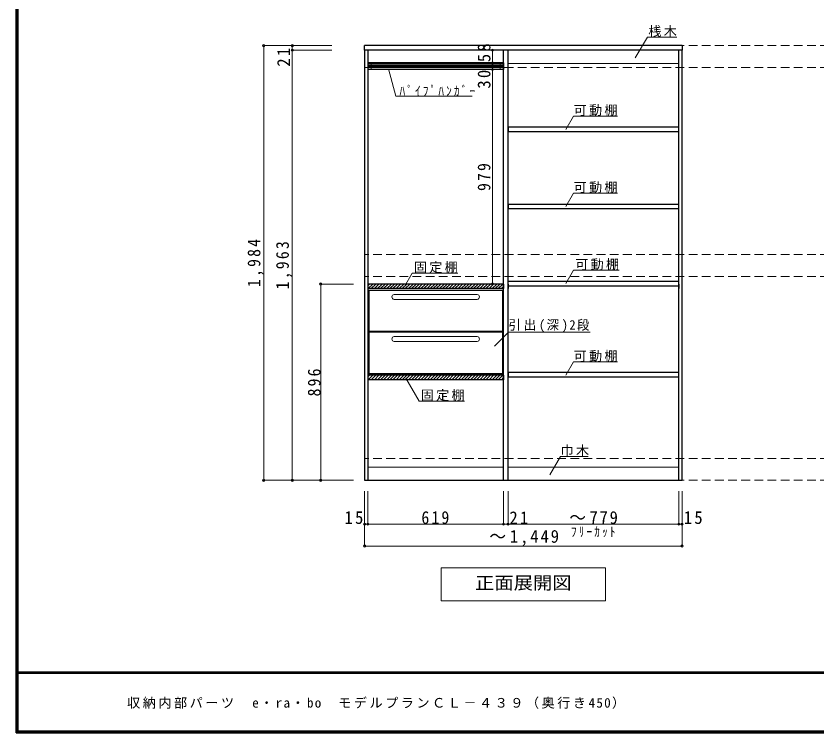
# Model space of a CAD drawing. Units: millimetres at full size, sheet at 1:20. Extents: x -3922 to 3878, y -2932 to 2722.
# Drawn here: x -3922 to -267, y -2864 to 408 of the extents above; entities that cross this region are included whole.
import ezdxf
from ezdxf.enums import TextEntityAlignment as Align

# ---------------------------------------------------------------- set-up
doc = ezdxf.new("R2010")
doc.units = ezdxf.units.MM
doc.header["$LTSCALE"] = 20
doc.header["$PDMODE"] = 32
doc.header["$PDSIZE"] = 10
doc.linetypes.add('DASHED2', pattern=[3, 2, -1])
for name, color, linetype, lineweight in [('0-2', 2, 'Continuous', 35), ('0-3_固定棚', 3, 'Continuous', 25), ('0-4_可動棚', 2, 'Continuous', 35), ('0-6_パイプハンガー', 4, 'Continuous', 9), ('0-7_桟木・巾木', 2, 'Continuous', 35), ('0-8', 7, 'Continuous', 18), ('0-A_文字', 7, 'Continuous', 18), ('0-B_寸法', 7, 'Continuous', 9), ('0-C_ハッチ', 4, 'Continuous', 9), ('F-1_枠', 6, 'Continuous', 40)]:
    doc.layers.add(name, color=color, linetype=linetype, lineweight=lineweight)
doc.layers.add('F-A_文字', color=7, linetype='Continuous')
doc.styles.add('ＭＳ ゴシック', font='')
doc.styles.get('ＭＳ ゴシック').set_extended_font_data('MS Gothic')

msp = doc.modelspace()

# ---------------------------------------------------------------- linework, layer by layer
at = {"layer": '0-2', "color": 3, "lineweight": 25}
for p, q in [((-2331.53, 251.73), (-2331.53, 272.73)), ((-882.53, 272.73), (-2331.53, 272.73)), ((-882.53, 272.73), (-882.53, 251.73)), ((-2331.53, 251.73), (-2331.53, -1711.27)), ((-882.53, 251.73), (-2331.53, 251.73)), ((-2316.53, 251.73), (-2316.53, -1711.27)), ((-1697.53, -1711.27), (-1697.53, 251.73)), ((-1676.53, -1711.27), (-1676.53, 251.73)), ((-897.53, -1711.27), (-897.53, 251.73)), ((-882.53, -1711.27), (-882.53, 251.73)), ((-2331.53, -1711.27), (-882.53, -1711.27))]:
    msp.add_line(p, q, dxfattribs=at)
at = {"layer": '0-3_固定棚'}
for p, q in [((-1676.53, -802.27), (-897.53, -802.27)), ((-1697.53, -815.27), (-2316.53, -815.27)), ((-2316.53, -815.27), (-2316.53, -836.27)), ((-1697.53, -836.27), (-2316.53, -836.27)), ((-1697.53, -815.27), (-1697.53, -836.27)), ((-1676.53, -815.27), (-1676.53, -836.27)), ((-1676.53, -823.27), (-897.53, -823.27)), ((-897.53, -815.27), (-897.53, -836.27))]:
    msp.add_line(p, q, dxfattribs=at)
for points in [[(-1697.53, -1231.27), (-1697.53, -1252.27), (-2316.53, -1252.27)], [(-1697.53, -1231.27), (-2316.53, -1231.27), (-2316.53, -1252.27)]]:
    msp.add_lwpolyline(points, dxfattribs=at)
at = {"layer": '0-4_可動棚', "color": 3, "lineweight": 25}
for p, q in [((-1676.53, -98.27), (-1676.53, -119.27)), ((-1676.53, -98.27), (-897.53, -98.27)), ((-897.53, -119.27), (-897.53, -98.27)), ((-1676.53, -119.27), (-897.53, -119.27)), ((-1676.53, -450.27), (-1676.53, -471.27)), ((-1676.53, -450.27), (-897.53, -450.27)), ((-1676.53, -471.27), (-897.53, -471.27)), ((-897.53, -471.27), (-897.53, -450.27)), ((-1676.53, -1218.27), (-897.53, -1218.27)), ((-897.53, -1239.27), (-897.53, -1218.27))]:
    msp.add_line(p, q, dxfattribs=at)
msp.add_lwpolyline([(-1676.53, -1218.27), (-1676.53, -1239.27), (-897.53, -1239.27)], dxfattribs=at)
at = {"layer": '0-6_パイプハンガー', "color": 3, "lineweight": 25}
for p, q in [((-1697.53, 193.73), (-2316.53, 193.73)), ((-2316.53, 193.73), (-2316.53, 163.73)), ((-1697.53, 193.73), (-1697.53, 163.73)), ((-1697.53, 163.73), (-2316.53, 163.73))]:
    msp.add_line(p, q, dxfattribs=at)
at = {"layer": '0-6_パイプハンガー'}
for p, q in [((-2316.53, 184.73), (-1697.53, 184.73)), ((-2316.53, 180.73), (-1697.53, 180.73)), ((-2316.53, 176.73), (-1697.53, 176.73)), ((-2316.53, 172.73), (-1697.53, 172.73))]:
    msp.add_line(p, q, dxfattribs=at)
at = {"layer": '0-6_パイプハンガー', "color": 7, "lineweight": 18}
for p, q in [((-2301.53, 193.73), (-2301.53, 163.73)), ((-1712.53, 193.73), (-1712.53, 163.73))]:
    msp.add_line(p, q, dxfattribs=at)
at = {"layer": '0-7_桟木・巾木', "color": 7, "lineweight": 18}
for p, q in [((-1697.53, 191.73), (-2316.53, 191.73)), ((-897.53, 191.73), (-1676.53, 191.73)), ((-2316.53, -1651.27), (-1697.53, -1651.27)), ((-1676.53, -1651.27), (-897.53, -1651.27))]:
    msp.add_line(p, q, dxfattribs=at)
at = {"layer": '0-8', "color": 3, "lineweight": 25}
for p, q in [((-2311.53, -843.27), (-2311.53, -1224.27)), ((-2311.53, -843.27), (-1702.53, -843.27)), ((-1702.53, -843.27), (-1702.53, -1224.27)), ((-1702.53, -1032.27), (-2311.53, -1032.27)), ((-1702.53, -1035.27), (-2311.53, -1035.27)), ((-2311.53, -1224.27), (-1702.53, -1224.27))]:
    msp.add_line(p, q, dxfattribs=at)
at = {"layer": '0-8'}
for p, q in [((-2196.03, -863.27), (-1818.03, -863.27)), ((-2196.03, -885.27), (-1818.03, -885.27)), ((-2196.03, -1055.27), (-1818.03, -1055.27)), ((-2196.03, -1077.27), (-1818.03, -1077.27)), ((-2311.53, -1224.27), (-2316.53, -1224.27)), ((-1702.53, -1224.27), (-1697.53, -1224.27))]:
    msp.add_line(p, q, dxfattribs=at)
for points in [[(-2311.53, -843.27), (-2316.53, -843.27), (-2316.53, -1224.27)], [(-1702.53, -843.27), (-1697.53, -843.27), (-1697.53, -1224.27)]]:
    msp.add_lwpolyline(points, dxfattribs=at)
for centre, start, end in [((-2196.03, -874.27), 90, 270), ((-1818.03, -874.27), 270, 90), ((-2196.03, -1066.27), 90, 270), ((-1818.03, -1066.27), 270, 90)]:
    msp.add_arc(centre, 11, start, end, dxfattribs=at)
at = {"layer": '0-A_文字'}
for p, q in [((-1095.94, 216.5), (-1041.12, 311.47)), ((-906.53, 311.47), (-1041.12, 311.47)), ((-2188.79, 41.79), (-2222.41, 167.27)), ((-2188.79, 41.79), (-1840.41, 41.79)), ((-1412.61, -109.79), (-1377.6, -49.14)), ((-1177.6, -49.14), (-1377.6, -49.14)), ((-1412.61, -461.79), (-1377.6, -401.14)), ((-1177.6, -401.14), (-1377.6, -401.14)), ((-2148.78, -826.33), (-2113.77, -765.68)), ((-1906.58, -765.68), (-2113.77, -765.68)), ((-1412.61, -813.33), (-1377.6, -752.68)), ((-1170.41, -752.68), (-1377.6, -752.68)), ((-1674.92, -1035.57), (-1738.89, -1099.54)), ((-1302.52, -1035.57), (-1674.92, -1035.57)), ((-1412.61, -1231.83), (-1377.6, -1171.17)), ((-1177.6, -1171.17), (-1377.6, -1171.17)), ((-1486.02, -1686.83), (-1437.27, -1602.39)), ((-1437.27, -1602.39), (-1311.24, -1602.39)), ((-1232.03, -2111.27), (-1232.03, -2261.27)), ((-1982.03, -2261.27), (-1232.03, -2261.27))]:
    msp.add_line(p, q, dxfattribs=at)
for points in [[(-1875.24, -1349.61), (-2082.42, -1349.61), (-2143.01, -1244.68)], [(-1232.03, -2111.27), (-1982.03, -2111.27), (-1982.03, -2261.27)]]:
    msp.add_lwpolyline(points, dxfattribs=at)
at = {"layer": '0-B_寸法', "color": 4}
for p, q in [((-2791.53, 272.73), (-2791.53, -1711.27)), ((-2791.53, 272.73), (-2661.53, 272.73)), ((-2661.53, 272.73), (-2661.53, 251.73)), ((-2661.53, 272.73), (-2481.53, 272.73)), ((-2661.53, 251.73), (-2481.53, 251.73)), ((-2661.53, 251.73), (-2661.53, -1711.27)), ((-1747.53, 251.73), (-1747.53, 193.73)), ((-1747.53, 193.73), (-1747.53, 163.73)), ((-1747.53, 163.73), (-1747.53, -815.27)), ((-2531.53, -815.27), (-2381.53, -815.27)), ((-2531.53, -1711.27), (-2531.53, -815.27)), ((-2791.53, -1711.27), (-2661.53, -1711.27)), ((-2661.53, -1711.27), (-2381.53, -1711.27)), ((-2331.53, -1911.27), (-2331.53, -1761.27)), ((-2316.53, -1911.27), (-2316.53, -1761.27)), ((-1697.53, -1911.27), (-1697.53, -1761.27)), ((-1676.53, -1911.27), (-1676.53, -1761.27)), ((-897.53, -1911.27), (-897.53, -1761.27)), ((-882.53, -1911.27), (-882.53, -1761.27)), ((-2316.53, -1911.27), (-2331.53, -1911.27)), ((-2331.53, -2011.27), (-2331.53, -1911.27)), ((-1697.53, -1911.27), (-2316.53, -1911.27)), ((-1676.53, -1911.27), (-1697.53, -1911.27)), ((-897.53, -1911.27), (-1676.53, -1911.27)), ((-882.53, -1911.27), (-897.53, -1911.27)), ((-882.53, -2011.27), (-882.53, -1911.27)), ((-2331.53, -2011.27), (-882.53, -2011.27))]:
    msp.add_line(p, q, dxfattribs=at)
at = {"layer": '0-B_寸法', "color": 4, "linetype": 'DASHED2'}
for p, q in [((2367.47, 272.73), (-2331.53, 272.73)), ((2367.47, 172.73), (-2331.53, 172.73)), ((2367.47, -681.27), (-2331.53, -681.27)), ((2367.47, -781.27), (-2331.53, -781.27)), ((2367.47, -1611.27), (-2331.53, -1611.27)), ((2367.47, -1711.27), (-2331.53, -1711.27))]:
    msp.add_line(p, q, dxfattribs=at)
at = {"layer": '0-B_寸法'}
for p in [(-2791.53, 272.73), (-2661.53, 272.73), (-2661.53, 251.73), (-1747.53, 251.73), (-1747.53, 193.73), (-1747.53, 163.73), (-2531.53, -815.27), (-1747.53, -815.27), (-2791.53, -1711.27), (-2661.53, -1711.27), (-2531.53, -1711.27), (-2331.53, -1911.27), (-2316.53, -1911.27), (-1697.53, -1911.27), (-1676.53, -1911.27), (-897.53, -1911.27), (-882.53, -1911.27), (-2331.53, -2011.27), (-882.53, -2011.27)]:
    msp.add_point(p, dxfattribs=at)
at = {"layer": '0-C_ハッチ'}
for p, q in [((-2316.53, -823.46), (-2308.34, -815.27)), ((-2315.19, -836.27), (-2294.19, -815.27)), ((-2301.05, -836.27), (-2280.05, -815.27)), ((-2286.91, -836.27), (-2265.91, -815.27)), ((-2272.77, -836.27), (-2251.77, -815.27)), ((-2258.63, -836.27), (-2237.63, -815.27)), ((-2244.48, -836.27), (-2223.48, -815.27)), ((-2230.34, -836.27), (-2209.34, -815.27)), ((-2216.2, -836.27), (-2195.2, -815.27)), ((-2202.06, -836.27), (-2181.06, -815.27)), ((-2187.91, -836.27), (-2166.91, -815.27)), ((-2173.77, -836.27), (-2152.77, -815.27)), ((-2159.63, -836.27), (-2138.63, -815.27)), ((-2145.49, -836.27), (-2124.49, -815.27)), ((-2131.35, -836.27), (-2110.35, -815.27)), ((-2117.2, -836.27), (-2096.2, -815.27)), ((-2103.06, -836.27), (-2082.06, -815.27)), ((-2088.92, -836.27), (-2067.92, -815.27)), ((-2074.78, -836.27), (-2053.78, -815.27)), ((-2060.64, -836.27), (-2039.64, -815.27)), ((-2046.49, -836.27), (-2025.49, -815.27)), ((-2032.35, -836.27), (-2011.35, -815.27)), ((-2018.21, -836.27), (-1997.21, -815.27)), ((-2004.07, -836.27), (-1983.07, -815.27)), ((-1989.92, -836.27), (-1968.92, -815.27)), ((-1975.78, -836.27), (-1954.78, -815.27)), ((-1961.64, -836.27), (-1940.64, -815.27)), ((-1947.5, -836.27), (-1926.5, -815.27)), ((-1933.36, -836.27), (-1912.36, -815.27)), ((-1919.21, -836.27), (-1898.21, -815.27)), ((-1905.07, -836.27), (-1884.07, -815.27)), ((-1890.93, -836.27), (-1869.93, -815.27)), ((-1876.79, -836.27), (-1855.79, -815.27)), ((-1862.65, -836.27), (-1841.65, -815.27)), ((-1848.5, -836.27), (-1827.5, -815.27)), ((-1834.36, -836.27), (-1813.36, -815.27)), ((-1820.22, -836.27), (-1799.22, -815.27)), ((-1806.08, -836.27), (-1785.08, -815.27)), ((-1791.93, -836.27), (-1770.93, -815.27)), ((-1777.79, -836.27), (-1756.79, -815.27)), ((-1763.65, -836.27), (-1742.65, -815.27)), ((-1749.51, -836.27), (-1728.51, -815.27)), ((-1735.37, -836.27), (-1714.37, -815.27)), ((-1721.22, -836.27), (-1700.22, -815.27)), ((-1707.08, -836.27), (-1697.53, -826.72)), ((-2316.53, -1239.46), (-2308.34, -1231.27)), ((-2315.19, -1252.27), (-2294.19, -1231.27)), ((-2301.05, -1252.27), (-2280.05, -1231.27)), ((-2286.91, -1252.27), (-2265.91, -1231.27)), ((-2272.77, -1252.27), (-2251.77, -1231.27)), ((-2258.63, -1252.27), (-2237.63, -1231.27)), ((-2244.48, -1252.27), (-2223.48, -1231.27)), ((-2230.34, -1252.27), (-2209.34, -1231.27)), ((-2216.2, -1252.27), (-2195.2, -1231.27)), ((-2202.06, -1252.27), (-2181.06, -1231.27)), ((-2187.91, -1252.27), (-2166.91, -1231.27)), ((-2173.77, -1252.27), (-2152.77, -1231.27)), ((-2159.63, -1252.27), (-2138.63, -1231.27)), ((-2145.49, -1252.27), (-2124.49, -1231.27)), ((-2131.35, -1252.27), (-2110.35, -1231.27)), ((-2117.2, -1252.27), (-2096.2, -1231.27)), ((-2103.06, -1252.27), (-2082.06, -1231.27)), ((-2088.92, -1252.27), (-2067.92, -1231.27)), ((-2074.78, -1252.27), (-2053.78, -1231.27)), ((-2060.64, -1252.27), (-2039.64, -1231.27)), ((-2046.49, -1252.27), (-2025.49, -1231.27)), ((-2032.35, -1252.27), (-2011.35, -1231.27)), ((-2018.21, -1252.27), (-1997.21, -1231.27)), ((-2004.07, -1252.27), (-1983.07, -1231.27)), ((-1989.92, -1252.27), (-1968.92, -1231.27)), ((-1975.78, -1252.27), (-1954.78, -1231.27)), ((-1961.64, -1252.27), (-1940.64, -1231.27)), ((-1947.5, -1252.27), (-1926.5, -1231.27)), ((-1933.36, -1252.27), (-1912.36, -1231.27)), ((-1919.21, -1252.27), (-1898.21, -1231.27)), ((-1905.07, -1252.27), (-1884.07, -1231.27)), ((-1890.93, -1252.27), (-1869.93, -1231.27)), ((-1876.79, -1252.27), (-1855.79, -1231.27)), ((-1862.65, -1252.27), (-1841.65, -1231.27)), ((-1848.5, -1252.27), (-1827.5, -1231.27)), ((-1834.36, -1252.27), (-1813.36, -1231.27)), ((-1820.22, -1252.27), (-1799.22, -1231.27)), ((-1806.08, -1252.27), (-1785.08, -1231.27)), ((-1791.93, -1252.27), (-1770.93, -1231.27)), ((-1777.79, -1252.27), (-1756.79, -1231.27)), ((-1763.65, -1252.27), (-1742.65, -1231.27)), ((-1749.51, -1252.27), (-1728.51, -1231.27)), ((-1735.37, -1252.27), (-1714.37, -1231.27)), ((-1721.22, -1252.27), (-1700.22, -1231.27)), ((-1707.08, -1252.27), (-1697.53, -1242.72))]:
    msp.add_line(p, q, dxfattribs=at)
at = {"layer": 'F-1_枠'}
for p, q in [((-3922.03, 2722.29), (-3922.03, -2864.37)), ((-3918.7, 2722.29), (-3918.7, -2864.37)), ((-3915.36, 2722.29), (-3915.36, -2864.37)), ((3877.97, -2587.71), (-3922.03, -2587.71)), ((3877.97, -2591.04), (-3922.03, -2591.04)), ((3877.97, -2857.71), (-3922.03, -2857.71)), ((3877.97, -2861.04), (-3922.03, -2861.04)), ((3877.97, -2864.37), (-3922.03, -2864.37))]:
    msp.add_line(p, q, dxfattribs=at)

# ---------------------------------------------------------------- texts
at = {"layer": '0-A_文字', "style": 'ＭＳ ゴシック', "width": 1.1}
msp.add_text('正面展開図', height=58.65, dxfattribs=at).set_placement((-1827.03, -2226.27), align=Align.BOTTOM_LEFT)
at = {"layer": '0-A_文字', "char_height": 43.99, "attachment_point": 7, "style": 'ＭＳ ゴシック'}
for s, insert in [('\\T1.17;桟木', (-1036.53, 311.47)), ('\\T1.39;\\W0.85;ﾊﾟｲﾌﾟﾊﾝｶﾞｰ', (-2171.96, 41.79)), ('\\T1.17;可動棚', (-1377.6, -49.14)), ('\\T1.17;可動棚', (-1377.6, -401.14)), ('\\T1.17;固定棚', (-2106.58, -765.68)), ('\\T1.17;可動棚', (-1370.41, -752.68)), ('\\T1.22;\\W0.95;引出(深)2段', (-1674.92, -1035.57)), ('\\T1.17;可動棚', (-1377.6, -1171.17)), ('\\T1.17;固定棚', (-2075.24, -1349.61)), ('\\T1.17;巾木', (-1437.27, -1602.39)), ('\\T1.39;\\W0.85;ﾌﾘｰｶｯﾄ', (-1389.53, -1971.27))]:
    msp.add_mtext(s, dxfattribs=dict(at, insert=insert))
at = {"layer": '0-B_寸法', "char_height": 58.65, "attachment_point": 7, "rotation": 90, "style": 'ＭＳ ゴシック'}
for s, insert in [('\\T1.27;\\W0.95;21', (-2671.92, 176.73)), ('\\T1.27;\\W0.95;58', (-1756.37, 197.19)), ('\\T1.27;\\W0.95;30', (-1756.37, 76.4)), ('\\T1.27;\\W0.9;979', (-1756.37, -390.77)), ('\\T1.28;\\W0.9;1,984', (-2791.92, -829.27)), ('\\T1.28;\\W0.9;1,963', (-2661.92, -839.77)), ('\\T1.27;\\W0.9;896', (-2531.53, -1328.27))]:
    msp.add_mtext(s, dxfattribs=dict(at, insert=insert))
at = {"layer": '0-B_寸法', "char_height": 58.65, "attachment_point": 7, "style": 'ＭＳ ゴシック'}
for s, insert in [('\\T1.27;\\W0.95;15', (-2423.15, -1911.27)), ('\\T1.27;\\W0.9;619', (-2072.03, -1911.27)), ('\\T1.27;\\W0.95;21', (-1670.55, -1911.27)), ('\\T1.21;\\W0.95;～779', (-1397.03, -1911.27)), ('\\T1.27;\\W0.95;15', (-874.88, -1911.27)), ('\\T1.23;\\W0.95;～1,449', (-1762.03, -2011.27))]:
    msp.add_mtext(s, dxfattribs=dict(at, insert=insert))
at = {"layer": 'F-A_文字', "insert": (-3415.36, -2754.37), "char_height": 43.99, "attachment_point": 7, "style": 'ＭＳ ゴシック'}
msp.add_mtext('\\T1.19;収納内部パーツ\u3000e・ra・bo\u3000モデルプランＣＬ－４３９（奥行き450）', dxfattribs=at)

doc.saveas('drawing.dxf')
